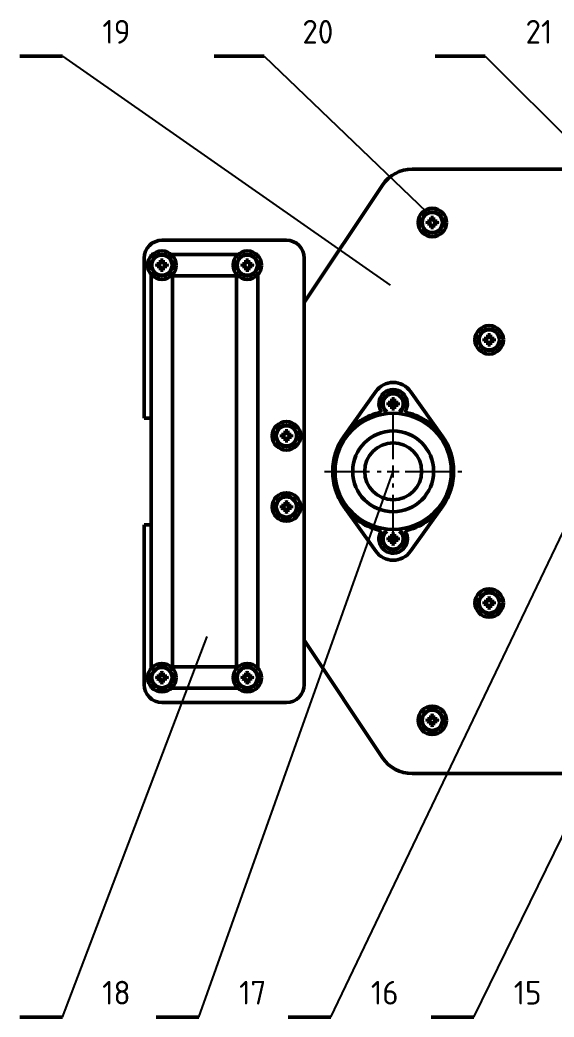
# Model space of a CAD drawing. Header units: inches. Extents: x -1846 to 3013, y 0 to 1997.
# Drawn here: x 99.1 to 324.3, y 1235.1 to 1655.8 of the extents above; entities that cross this region are included whole.
import ezdxf

# ---------------------------------------------------------------- set-up
doc = ezdxf.new("R2010")
doc.units = ezdxf.units.IN
doc.linetypes.add('CENTER2', pattern=[28.575, 19.05, -3.175, 3.175, -3.175])
for name, color, linetype, lineweight in [('Basic', 7, 'Continuous', 50), ('Center', 1, 'CENTER2', 25), ('Thin', 3, 'Continuous', 25)]:
    doc.layers.add(name, color=color, linetype=linetype, lineweight=lineweight)
doc.styles.add('Annotative', font='')
doc.styles.get('Annotative').set_extended_font_data('TCVN 7284', italic=True)

# ---------------------------------------------------------------- blocks, each defined once
blk = doc.blocks.new('*U30')
at = {"layer": 'Center', "color": 0, "linetype": 'CENTER2', "transparency": 16777216}
for p, q in [((0, 5.1), (0, 29)), ((-29, 0), (-5.1, 0)), ((5.1, 0), (29, 0)), ((0, -29), (0, -5.1))]:
    blk.add_line(p, q, dxfattribs=at)
at = {"layer": 'Center', "color": 0, "linetype": 'Continuous', "transparency": 16777216}
for p, q in [((-2.55, 0), (2.55, 0)), ((0, -2.55), (0, 2.55))]:
    blk.add_line(p, q, dxfattribs=at)

msp = doc.modelspace()

# ---------------------------------------------------------------- linework, layer by layer
at = {"layer": 'Basic'}
for p, q in [((117.12, 1640.5), (99.12, 1640.5)), ((202.07, 1640.5), (181.07, 1640.5)), ((295.27, 1640.5), (274.27, 1640.5)), ((260.99, 1592.4), (260.99, 1592.82)), ((458.24, 1592.82), (264.51, 1592.82)), ((218.99, 1536.57), (252.03, 1586.14)), ((271.62, 1570.63), (270.91, 1570.87)), ((271.63, 1569.99), (270.91, 1569.74)), ((271.91, 1570.63), (271.62, 1570.63)), ((271.63, 1569.99), (271.92, 1569.99)), ((271.91, 1570.63), (271.86, 1570.9)), ((271.92, 1569.99), (271.87, 1569.72)), ((272.44, 1570.85), (271.91, 1570.63)), ((271.92, 1569.99), (272.45, 1569.77)), ((272.44, 1570.85), (272.23, 1571.06)), ((272.45, 1569.77), (272.24, 1569.57)), ((272.66, 1571.39), (272.39, 1571.44)), ((272.67, 1569.25), (272.4, 1569.19)), ((272.66, 1571.67), (272.41, 1572.39)), ((272.66, 1571.39), (272.44, 1570.85)), ((272.45, 1569.77), (272.67, 1569.25)), ((272.66, 1571.67), (272.66, 1571.39)), ((272.67, 1569.25), (272.67, 1568.96)), ((273.3, 1571.68), (273.54, 1572.39)), ((273.3, 1571.39), (273.3, 1571.68)), ((273.3, 1571.39), (273.57, 1571.44)), ((273.52, 1570.86), (273.3, 1571.39)), ((273.31, 1569.25), (273.53, 1569.78)), ((273.31, 1569.25), (273.58, 1569.2)), ((273.31, 1568.96), (273.31, 1569.25)), ((273.52, 1570.86), (273.73, 1571.07)), ((274.05, 1570.64), (273.52, 1570.86)), ((273.53, 1569.78), (274.06, 1570)), ((273.53, 1569.78), (273.74, 1569.57)), ((274.05, 1570.64), (274.1, 1570.91)), ((274.34, 1570.65), (274.05, 1570.64)), ((274.06, 1570), (274.11, 1569.73)), ((274.06, 1570), (274.35, 1570)), ((274.34, 1570.65), (275.06, 1570.9)), ((274.35, 1570), (275.06, 1569.76)), ((272.67, 1568.96), (272.43, 1568.24)), ((273.31, 1568.96), (273.56, 1568.25)), ((158.99, 1562.82), (211.49, 1562.82)), ((154.49, 1556.29), (154.49, 1556.82)), ((154.49, 1556.82), (155.02, 1556.82)), ((162.95, 1556.82), (191.02, 1556.82)), ((198.95, 1556.82), (199.49, 1556.82)), ((199.49, 1556.82), (199.49, 1556.29)), ((151.49, 1487.82), (151.49, 1555.32)), ((157.62, 1552.63), (156.91, 1552.87)), ((157.91, 1552.63), (157.62, 1552.63)), ((157.91, 1552.63), (157.86, 1552.9)), ((158.44, 1552.85), (157.91, 1552.63)), ((158.44, 1552.85), (158.23, 1553.06)), ((158.66, 1553.39), (158.39, 1553.44)), ((158.66, 1553.67), (158.41, 1554.39)), ((158.66, 1553.39), (158.44, 1552.85)), ((158.66, 1553.67), (158.66, 1553.39)), ((159.3, 1553.68), (159.54, 1554.39)), ((159.3, 1553.39), (159.3, 1553.68)), ((159.3, 1553.39), (159.57, 1553.44)), ((159.52, 1552.86), (159.3, 1553.39)), ((159.52, 1552.86), (159.73, 1553.07)), ((160.05, 1552.64), (159.52, 1552.86)), ((160.05, 1552.64), (160.1, 1552.91)), ((160.34, 1552.65), (160.05, 1552.64)), ((160.34, 1552.65), (161.06, 1552.9)), ((193.62, 1552.63), (192.91, 1552.87)), ((193.91, 1552.63), (193.62, 1552.63)), ((193.91, 1552.63), (193.86, 1552.9)), ((194.44, 1552.85), (193.91, 1552.63)), ((194.44, 1552.85), (194.23, 1553.06)), ((194.66, 1553.39), (194.39, 1553.44)), ((194.66, 1553.67), (194.41, 1554.39)), ((194.66, 1553.39), (194.44, 1552.85)), ((194.66, 1553.67), (194.66, 1553.39)), ((195.3, 1553.68), (195.54, 1554.39)), ((195.3, 1553.39), (195.3, 1553.68)), ((195.3, 1553.39), (195.57, 1553.44)), ((195.52, 1552.86), (195.3, 1553.39)), ((195.52, 1552.86), (195.73, 1553.07)), ((196.05, 1552.64), (195.52, 1552.86)), ((196.05, 1552.64), (196.1, 1552.91)), ((196.34, 1552.65), (196.05, 1552.64)), ((196.34, 1552.65), (197.06, 1552.9)), ((218.99, 1555.32), (218.99, 1375.32)), ((154.49, 1382.29), (154.49, 1548.35)), ((157.63, 1551.99), (156.91, 1551.74)), ((157.63, 1551.99), (157.92, 1551.99)), ((157.92, 1551.99), (157.87, 1551.72)), ((157.92, 1551.99), (158.45, 1551.77)), ((158.45, 1551.77), (158.24, 1551.57)), ((158.67, 1551.25), (158.4, 1551.19)), ((158.67, 1550.96), (158.43, 1550.24)), ((158.45, 1551.77), (158.67, 1551.25)), ((158.67, 1551.25), (158.67, 1550.96)), ((159.31, 1551.25), (159.53, 1551.78)), ((159.31, 1551.25), (159.58, 1551.2)), ((159.31, 1550.96), (159.31, 1551.25)), ((159.31, 1550.96), (159.56, 1550.25)), ((159.53, 1551.78), (160.06, 1552)), ((159.53, 1551.78), (159.74, 1551.57)), ((160.06, 1552), (160.11, 1551.73)), ((160.06, 1552), (160.35, 1552)), ((160.35, 1552), (161.06, 1551.76)), ((193.63, 1551.99), (192.91, 1551.74)), ((193.63, 1551.99), (193.92, 1551.99)), ((193.92, 1551.99), (193.87, 1551.72)), ((193.92, 1551.99), (194.45, 1551.77)), ((194.45, 1551.77), (194.24, 1551.57)), ((194.67, 1551.25), (194.4, 1551.19)), ((194.67, 1550.96), (194.43, 1550.24)), ((194.45, 1551.77), (194.67, 1551.25)), ((194.67, 1551.25), (194.67, 1550.96)), ((195.31, 1551.25), (195.53, 1551.78)), ((195.31, 1551.25), (195.58, 1551.2)), ((195.31, 1550.96), (195.31, 1551.25)), ((195.31, 1550.96), (195.56, 1550.25)), ((195.53, 1551.78), (196.06, 1552)), ((195.53, 1551.78), (195.74, 1551.57)), ((196.06, 1552), (196.11, 1551.73)), ((196.06, 1552), (196.35, 1552)), ((196.35, 1552), (197.06, 1551.76)), ((199.49, 1548.35), (199.49, 1382.29)), ((163.49, 1547.82), (163.49, 1382.82)), ((190.49, 1547.82), (163.49, 1547.82)), ((190.49, 1382.82), (190.49, 1547.82)), ((296.66, 1522.17), (296.41, 1522.89)), ((297.3, 1522.18), (297.54, 1522.89)), ((295.62, 1521.13), (294.91, 1521.37)), ((295.63, 1520.49), (294.91, 1520.24)), ((295.91, 1521.13), (295.62, 1521.13)), ((295.63, 1520.49), (295.92, 1520.49)), ((295.91, 1521.13), (295.86, 1521.4)), ((295.92, 1520.49), (295.87, 1520.22)), ((296.44, 1521.35), (295.91, 1521.13)), ((295.92, 1520.49), (296.45, 1520.27)), ((296.44, 1521.35), (296.23, 1521.56)), ((296.45, 1520.27), (296.24, 1520.07)), ((296.66, 1521.89), (296.39, 1521.94)), ((296.67, 1519.75), (296.4, 1519.69)), ((296.67, 1519.46), (296.43, 1518.74)), ((296.66, 1521.89), (296.44, 1521.35)), ((296.45, 1520.27), (296.67, 1519.75)), ((296.66, 1522.17), (296.66, 1521.89)), ((296.67, 1519.75), (296.67, 1519.46)), ((297.3, 1521.89), (297.3, 1522.18)), ((297.3, 1521.89), (297.57, 1521.94)), ((297.52, 1521.36), (297.3, 1521.89)), ((297.31, 1519.75), (297.53, 1520.28)), ((297.31, 1519.75), (297.58, 1519.7)), ((297.31, 1519.46), (297.31, 1519.75)), ((297.31, 1519.46), (297.56, 1518.75)), ((297.52, 1521.36), (297.73, 1521.57)), ((298.05, 1521.14), (297.52, 1521.36)), ((297.53, 1520.28), (298.06, 1520.5)), ((297.53, 1520.28), (297.74, 1520.07)), ((298.05, 1521.14), (298.1, 1521.41)), ((298.34, 1521.15), (298.05, 1521.14)), ((298.06, 1520.5), (298.11, 1520.23)), ((298.06, 1520.5), (298.35, 1520.5)), ((298.34, 1521.15), (299.06, 1521.4)), ((298.35, 1520.5), (299.06, 1520.26)), ((249.15, 1499.03), (235.69, 1480.08)), ((263.82, 1499.03), (277.28, 1480.08)), ((255.12, 1494.13), (254.41, 1494.37)), ((255.13, 1493.49), (254.41, 1493.24)), ((255.41, 1494.13), (255.12, 1494.13)), ((255.13, 1493.49), (255.42, 1493.49)), ((255.41, 1494.13), (255.36, 1494.4)), ((255.42, 1493.49), (255.37, 1493.22)), ((255.94, 1494.35), (255.41, 1494.13)), ((255.42, 1493.49), (255.95, 1493.27)), ((255.94, 1494.35), (255.73, 1494.56)), ((256.16, 1494.89), (255.89, 1494.94)), ((256.16, 1495.17), (255.91, 1495.89)), ((256.16, 1494.89), (255.94, 1494.35)), ((256.16, 1495.17), (256.16, 1494.89)), ((256.8, 1495.18), (257.04, 1495.89)), ((256.8, 1494.89), (256.8, 1495.18)), ((256.8, 1494.89), (257.07, 1494.94)), ((257.02, 1494.36), (256.8, 1494.89)), ((257.02, 1494.36), (257.23, 1494.57)), ((257.55, 1494.14), (257.02, 1494.36)), ((257.03, 1493.28), (257.56, 1493.5)), ((257.55, 1494.14), (257.6, 1494.41)), ((257.84, 1494.15), (257.55, 1494.14)), ((257.56, 1493.5), (257.61, 1493.23)), ((257.56, 1493.5), (257.85, 1493.5)), ((257.84, 1494.15), (258.56, 1494.4)), ((257.85, 1493.5), (258.56, 1493.26)), ((255.95, 1493.27), (255.74, 1493.07)), ((256.17, 1492.75), (255.9, 1492.69)), ((256.17, 1492.46), (255.93, 1491.74)), ((255.95, 1493.27), (256.17, 1492.75)), ((256.17, 1492.75), (256.17, 1492.46)), ((256.81, 1492.75), (257.03, 1493.28)), ((256.81, 1492.75), (257.08, 1492.7)), ((256.81, 1492.46), (256.81, 1492.75)), ((256.81, 1492.46), (257.06, 1491.75)), ((257.03, 1493.28), (257.24, 1493.07)), ((151.49, 1487.82), (154.49, 1487.82)), ((210.12, 1480.63), (209.41, 1480.87)), ((210.41, 1480.63), (210.36, 1480.9)), ((210.94, 1480.85), (210.41, 1480.63)), ((210.94, 1480.85), (210.73, 1481.06)), ((211.16, 1481.39), (210.89, 1481.44)), ((211.16, 1481.67), (210.91, 1482.39)), ((211.16, 1481.39), (210.94, 1480.85)), ((211.16, 1481.67), (211.16, 1481.39)), ((211.8, 1481.68), (212.04, 1482.39)), ((211.8, 1481.39), (211.8, 1481.68)), ((211.8, 1481.39), (212.07, 1481.44)), ((212.02, 1480.86), (211.8, 1481.39)), ((212.02, 1480.86), (212.23, 1481.07)), ((212.55, 1480.64), (212.02, 1480.86)), ((212.55, 1480.64), (212.6, 1480.91)), ((212.84, 1480.65), (213.56, 1480.9)), ((210.13, 1479.99), (209.41, 1479.74)), ((210.41, 1480.63), (210.12, 1480.63)), ((210.13, 1479.99), (210.42, 1479.99)), ((210.42, 1479.99), (210.37, 1479.72)), ((210.42, 1479.99), (210.95, 1479.77)), ((210.95, 1479.77), (210.74, 1479.57)), ((211.17, 1479.25), (210.9, 1479.19)), ((211.17, 1478.96), (210.93, 1478.24)), ((210.95, 1479.77), (211.17, 1479.25)), ((211.17, 1479.25), (211.17, 1478.96)), ((211.81, 1479.25), (212.03, 1479.78)), ((211.81, 1479.25), (212.08, 1479.2)), ((211.81, 1478.96), (211.81, 1479.25)), ((211.81, 1478.96), (212.06, 1478.25)), ((212.03, 1479.78), (212.56, 1480)), ((212.03, 1479.78), (212.24, 1479.57)), ((212.84, 1480.65), (212.55, 1480.64)), ((212.56, 1480), (212.61, 1479.73)), ((212.56, 1480), (212.85, 1480)), ((212.85, 1480), (213.56, 1479.76)), ((211.16, 1451.39), (210.89, 1451.44)), ((211.16, 1451.67), (210.91, 1452.39)), ((211.16, 1451.39), (210.94, 1450.85)), ((211.16, 1451.67), (211.16, 1451.39)), ((211.8, 1451.68), (212.04, 1452.39)), ((211.8, 1451.39), (211.8, 1451.68)), ((211.8, 1451.39), (212.07, 1451.44)), ((212.02, 1450.86), (211.8, 1451.39)), ((210.12, 1450.63), (209.41, 1450.87)), ((210.13, 1449.99), (209.41, 1449.74)), ((210.41, 1450.63), (210.12, 1450.63)), ((210.13, 1449.99), (210.42, 1449.99)), ((210.41, 1450.63), (210.36, 1450.9)), ((210.42, 1449.99), (210.37, 1449.72)), ((210.94, 1450.85), (210.41, 1450.63)), ((210.42, 1449.99), (210.95, 1449.77)), ((210.94, 1450.85), (210.73, 1451.06)), ((210.95, 1449.77), (210.74, 1449.57)), ((211.17, 1449.25), (210.9, 1449.19)), ((211.17, 1448.96), (210.93, 1448.24)), ((210.95, 1449.77), (211.17, 1449.25)), ((211.17, 1449.25), (211.17, 1448.96)), ((211.81, 1449.25), (212.03, 1449.78)), ((211.81, 1449.25), (212.08, 1449.2)), ((211.81, 1448.96), (211.81, 1449.25)), ((211.81, 1448.96), (212.06, 1448.25)), ((212.02, 1450.86), (212.23, 1451.07)), ((212.55, 1450.64), (212.02, 1450.86)), ((212.03, 1449.78), (212.56, 1450)), ((212.03, 1449.78), (212.24, 1449.57)), ((212.55, 1450.64), (212.6, 1450.91)), ((212.84, 1450.65), (212.55, 1450.64)), ((212.56, 1450), (212.61, 1449.73)), ((212.56, 1450), (212.85, 1450)), ((212.84, 1450.65), (213.56, 1450.9)), ((212.85, 1450), (213.56, 1449.76)), ((249.15, 1431.61), (235.69, 1450.55)), ((263.82, 1431.61), (277.28, 1450.55)), ((151.49, 1375.32), (151.49, 1442.82)), ((154.49, 1442.82), (151.49, 1442.82)), ((256.16, 1438.17), (255.91, 1438.89)), ((256.8, 1438.18), (257.04, 1438.89)), ((255.12, 1437.13), (254.41, 1437.37)), ((255.13, 1436.49), (254.41, 1436.24)), ((255.41, 1437.13), (255.12, 1437.13)), ((255.13, 1436.49), (255.42, 1436.49)), ((255.41, 1437.13), (255.36, 1437.4)), ((255.42, 1436.49), (255.37, 1436.22)), ((255.94, 1437.35), (255.41, 1437.13)), ((255.42, 1436.49), (255.95, 1436.27)), ((255.94, 1437.35), (255.73, 1437.56)), ((255.95, 1436.27), (255.74, 1436.07)), ((256.16, 1437.89), (255.89, 1437.94)), ((256.17, 1435.75), (255.9, 1435.69)), ((256.17, 1435.46), (255.93, 1434.74)), ((256.16, 1437.89), (255.94, 1437.35)), ((255.95, 1436.27), (256.17, 1435.75)), ((256.16, 1438.17), (256.16, 1437.89)), ((256.17, 1435.75), (256.17, 1435.46)), ((256.8, 1437.89), (256.8, 1438.18)), ((256.8, 1437.89), (257.07, 1437.94)), ((257.02, 1437.36), (256.8, 1437.89)), ((256.81, 1435.75), (257.03, 1436.28)), ((256.81, 1435.75), (257.08, 1435.7)), ((256.81, 1435.46), (256.81, 1435.75)), ((256.81, 1435.46), (257.06, 1434.75)), ((257.02, 1437.36), (257.23, 1437.57)), ((257.55, 1437.14), (257.02, 1437.36)), ((257.03, 1436.28), (257.56, 1436.5)), ((257.03, 1436.28), (257.24, 1436.07)), ((257.55, 1437.14), (257.6, 1437.41)), ((257.84, 1437.15), (257.55, 1437.14)), ((257.56, 1436.5), (257.61, 1436.23)), ((257.56, 1436.5), (257.85, 1436.5)), ((257.84, 1437.15), (258.56, 1437.4)), ((257.85, 1436.5), (258.56, 1436.26)), ((295.62, 1410.13), (294.91, 1410.37)), ((295.63, 1409.49), (294.91, 1409.24)), ((295.91, 1410.13), (295.62, 1410.13)), ((295.63, 1409.49), (295.92, 1409.49)), ((295.91, 1410.13), (295.86, 1410.4)), ((295.92, 1409.49), (295.87, 1409.22)), ((296.44, 1410.35), (295.91, 1410.13)), ((295.92, 1409.49), (296.45, 1409.27)), ((296.44, 1410.35), (296.23, 1410.56)), ((296.45, 1409.27), (296.24, 1409.07)), ((296.66, 1410.89), (296.39, 1410.94)), ((296.66, 1411.17), (296.41, 1411.89)), ((296.66, 1410.89), (296.44, 1410.35)), ((296.45, 1409.27), (296.67, 1408.75)), ((296.66, 1411.17), (296.66, 1410.89)), ((297.3, 1411.18), (297.54, 1411.89)), ((297.3, 1410.89), (297.3, 1411.18)), ((297.3, 1410.89), (297.57, 1410.94)), ((297.52, 1410.36), (297.3, 1410.89)), ((297.31, 1408.75), (297.53, 1409.28)), ((297.52, 1410.36), (297.73, 1410.57)), ((298.05, 1410.14), (297.52, 1410.36)), ((297.53, 1409.28), (298.06, 1409.5)), ((297.53, 1409.28), (297.74, 1409.07)), ((298.05, 1410.14), (298.1, 1410.41)), ((298.34, 1410.15), (298.05, 1410.14)), ((298.06, 1409.5), (298.11, 1409.23)), ((298.06, 1409.5), (298.35, 1409.5)), ((298.34, 1410.15), (299.06, 1410.4)), ((298.35, 1409.5), (299.06, 1409.26)), ((296.67, 1408.75), (296.4, 1408.69)), ((296.67, 1408.46), (296.43, 1407.74)), ((296.67, 1408.75), (296.67, 1408.46)), ((297.31, 1408.75), (297.58, 1408.7)), ((297.31, 1408.46), (297.31, 1408.75)), ((297.31, 1408.46), (297.56, 1407.75)), ((218.99, 1394.07), (252.03, 1344.5)), ((158.66, 1379.67), (158.41, 1380.39)), ((159.3, 1379.68), (159.54, 1380.39)), ((163.49, 1382.82), (190.49, 1382.82)), ((194.66, 1379.67), (194.41, 1380.39)), ((195.3, 1379.68), (195.54, 1380.39)), ((157.62, 1378.63), (156.91, 1378.87)), ((157.63, 1377.99), (156.91, 1377.74)), ((157.91, 1378.63), (157.62, 1378.63)), ((157.63, 1377.99), (157.92, 1377.99)), ((157.91, 1378.63), (157.86, 1378.9)), ((157.92, 1377.99), (157.87, 1377.72)), ((158.44, 1378.85), (157.91, 1378.63)), ((157.92, 1377.99), (158.45, 1377.77)), ((158.44, 1378.85), (158.23, 1379.06)), ((158.45, 1377.77), (158.24, 1377.57)), ((158.66, 1379.39), (158.39, 1379.44)), ((158.67, 1377.25), (158.4, 1377.19)), ((158.67, 1376.96), (158.43, 1376.24)), ((158.66, 1379.39), (158.44, 1378.85)), ((158.45, 1377.77), (158.67, 1377.25)), ((158.66, 1379.67), (158.66, 1379.39)), ((158.67, 1377.25), (158.67, 1376.96)), ((159.3, 1379.39), (159.3, 1379.68)), ((159.3, 1379.39), (159.57, 1379.44)), ((159.52, 1378.86), (159.3, 1379.39)), ((159.31, 1377.25), (159.53, 1377.78)), ((159.31, 1377.25), (159.58, 1377.2)), ((159.31, 1376.96), (159.31, 1377.25)), ((159.31, 1376.96), (159.56, 1376.25)), ((159.52, 1378.86), (159.73, 1379.07)), ((160.05, 1378.64), (159.52, 1378.86)), ((159.53, 1377.78), (160.06, 1378)), ((159.53, 1377.78), (159.74, 1377.57)), ((160.05, 1378.64), (160.1, 1378.91)), ((160.34, 1378.65), (160.05, 1378.64)), ((160.06, 1378), (160.11, 1377.73)), ((160.06, 1378), (160.35, 1378)), ((160.34, 1378.65), (161.06, 1378.9)), ((160.35, 1378), (161.06, 1377.76)), ((193.62, 1378.63), (192.91, 1378.87)), ((193.63, 1377.99), (192.91, 1377.74)), ((193.91, 1378.63), (193.62, 1378.63)), ((193.63, 1377.99), (193.92, 1377.99)), ((193.91, 1378.63), (193.86, 1378.9)), ((193.92, 1377.99), (193.87, 1377.72)), ((194.44, 1378.85), (193.91, 1378.63)), ((193.92, 1377.99), (194.45, 1377.77)), ((194.44, 1378.85), (194.23, 1379.06)), ((194.45, 1377.77), (194.24, 1377.57)), ((194.66, 1379.39), (194.39, 1379.44)), ((194.67, 1377.25), (194.4, 1377.19)), ((194.67, 1376.96), (194.43, 1376.24)), ((194.66, 1379.39), (194.44, 1378.85)), ((194.45, 1377.77), (194.67, 1377.25)), ((194.66, 1379.67), (194.66, 1379.39)), ((194.67, 1377.25), (194.67, 1376.96)), ((195.3, 1379.39), (195.3, 1379.68)), ((195.3, 1379.39), (195.57, 1379.44)), ((195.52, 1378.86), (195.3, 1379.39)), ((195.31, 1377.25), (195.53, 1377.78)), ((195.31, 1377.25), (195.58, 1377.2)), ((195.31, 1376.96), (195.31, 1377.25)), ((195.31, 1376.96), (195.56, 1376.25)), ((195.52, 1378.86), (195.73, 1379.07)), ((196.05, 1378.64), (195.52, 1378.86)), ((195.53, 1377.78), (196.06, 1378)), ((195.53, 1377.78), (195.74, 1377.57)), ((196.05, 1378.64), (196.1, 1378.91)), ((196.34, 1378.65), (196.05, 1378.64)), ((196.06, 1378), (196.11, 1377.73)), ((196.06, 1378), (196.35, 1378)), ((196.34, 1378.65), (197.06, 1378.9)), ((196.35, 1378), (197.06, 1377.76)), ((154.49, 1373.82), (154.49, 1374.35)), ((155.02, 1373.82), (154.49, 1373.82)), ((191.02, 1373.82), (162.95, 1373.82)), ((199.49, 1373.82), (198.95, 1373.82)), ((199.49, 1374.35), (199.49, 1373.82)), ((211.49, 1367.82), (158.99, 1367.82)), ((271.62, 1360.63), (270.91, 1360.87)), ((271.63, 1359.99), (270.91, 1359.74)), ((271.91, 1360.63), (271.62, 1360.63)), ((271.63, 1359.99), (271.92, 1359.99)), ((271.91, 1360.63), (271.86, 1360.9)), ((271.92, 1359.99), (271.87, 1359.72)), ((272.44, 1360.85), (271.91, 1360.63)), ((271.92, 1359.99), (272.45, 1359.77)), ((272.44, 1360.85), (272.23, 1361.06)), ((272.45, 1359.77), (272.24, 1359.57)), ((272.66, 1361.39), (272.39, 1361.44)), ((272.67, 1359.25), (272.4, 1359.19)), ((272.66, 1361.67), (272.41, 1362.39)), ((272.67, 1358.96), (272.43, 1358.24)), ((272.66, 1361.39), (272.44, 1360.85)), ((272.45, 1359.77), (272.67, 1359.25)), ((272.66, 1361.67), (272.66, 1361.39)), ((272.67, 1359.25), (272.67, 1358.96)), ((273.3, 1361.68), (273.54, 1362.39)), ((273.3, 1361.39), (273.3, 1361.68)), ((273.3, 1361.39), (273.57, 1361.44)), ((273.52, 1360.86), (273.3, 1361.39)), ((273.31, 1359.25), (273.53, 1359.78)), ((273.31, 1359.25), (273.58, 1359.2)), ((273.31, 1358.96), (273.31, 1359.25)), ((273.31, 1358.96), (273.56, 1358.25)), ((273.52, 1360.86), (273.73, 1361.07)), ((274.05, 1360.64), (273.52, 1360.86)), ((273.53, 1359.78), (274.06, 1360)), ((273.53, 1359.78), (273.74, 1359.57)), ((274.05, 1360.64), (274.1, 1360.91)), ((274.34, 1360.65), (274.05, 1360.64)), ((274.06, 1360), (274.11, 1359.73)), ((274.06, 1360), (274.35, 1360)), ((274.34, 1360.65), (275.06, 1360.9)), ((274.35, 1360), (275.06, 1359.76)), ((260.99, 1337.82), (260.99, 1338.24)), ((458.24, 1337.82), (264.51, 1337.82)), ((117.12, 1235.11), (99.12, 1235.11)), ((174.59, 1235.11), (156.59, 1235.11)), ((230.27, 1235.11), (212.27, 1235.11)), ((290.51, 1235.11), (272.51, 1235.11))]:
    msp.add_line(p, q, dxfattribs=at)
for centre, radius in [((272.99, 1570.32), 6), ((272.99, 1570.32), 4.5), ((272.99, 1570.32), 4.28), ((158.99, 1552.32), 6), ((158.99, 1552.32), 4.5), ((158.99, 1552.32), 4.28), ((194.99, 1552.32), 6), ((194.99, 1552.32), 4.5), ((194.99, 1552.32), 4.28), ((296.99, 1520.82), 6), ((296.99, 1520.82), 4.5), ((296.99, 1520.82), 4.28), ((256.49, 1465.32), 24.52), ((211.49, 1480.32), 6), ((211.49, 1480.32), 4.5), ((211.49, 1480.32), 4.28), ((256.49, 1465.32), 17.04), ((256.49, 1465.32), 12), ((211.49, 1450.32), 6), ((211.49, 1450.32), 4.5), ((211.49, 1450.32), 4.28), ((296.99, 1409.82), 6), ((296.99, 1409.82), 4.5), ((296.99, 1409.82), 4.28), ((158.99, 1378.32), 6), ((194.99, 1378.32), 6), ((158.99, 1378.32), 4.5), ((158.99, 1378.32), 4.28), ((194.99, 1378.32), 4.5), ((194.99, 1378.32), 4.28), ((272.99, 1360.32), 6), ((272.99, 1360.32), 4.5), ((272.99, 1360.32), 4.28)]:
    msp.add_circle(centre, radius, dxfattribs=at)
for centre, radius, start, end in [((264.51, 1577.82), 15, 90, 146.3099), ((272.99, 1570.32), 2.15, 165.0066, 195.6056), ((273.23, 1505.13), 65.78, 91.1972, 92.0253), ((272.54, 1635.5), 65.78, 268.5869, 269.4149), ((272.99, 1570.32), 1.4, 167.0061, 193.6061), ((300.33, 1505.28), 71.53, 113.1259, 113.4521), ((299.63, 1635.64), 71.53, 247.16, 247.4863), ((338.31, 1543.67), 71.53, 157.16, 157.4863), ((338.02, 1597.66), 71.53, 203.1259, 203.4521), ((338.17, 1570.77), 65.78, 178.5869, 179.4149), ((338.17, 1570.57), 65.78, 181.1972, 182.0253), ((272.99, 1570.32), 2.15, 75.0066, 105.6056), ((272.99, 1570.32), 1.4, 77.0061, 103.6061), ((207.8, 1570.07), 65.78, 1.1972, 2.0253), ((207.8, 1569.87), 65.78, 358.5869, 359.4149), ((207.95, 1542.98), 71.53, 23.1259, 23.4521), ((207.66, 1596.96), 71.53, 337.16, 337.4863), ((246.34, 1504.99), 71.53, 67.16, 67.4863), ((245.64, 1635.35), 71.53, 293.1259, 293.4521), ((273.43, 1505.14), 65.78, 88.5869, 89.4149), ((272.74, 1635.5), 65.78, 271.1972, 272.0253), ((272.99, 1570.32), 1.4, 347.0061, 13.6061), ((272.99, 1570.32), 2.15, 345.0066, 15.6056), ((272.99, 1570.32), 2.15, 255.0066, 285.6056), ((272.99, 1570.32), 1.4, 257.0061, 283.6061), ((158.99, 1555.32), 7.5, 90, 180), ((211.49, 1555.32), 7.5, 0, 90), ((158.99, 1552.32), 2.15, 165.0066, 195.6056), ((159.23, 1487.13), 65.78, 91.1972, 92.0253), ((158.99, 1552.32), 1.4, 167.0061, 193.6061), ((186.33, 1487.28), 71.53, 113.1259, 113.4521), ((224.31, 1525.67), 71.53, 157.16, 157.4863), ((224.17, 1552.77), 65.78, 178.5869, 179.4149), ((158.99, 1552.32), 2.15, 75.0066, 105.6056), ((158.99, 1552.32), 1.4, 77.0061, 103.6061), ((93.8, 1552.07), 65.78, 1.1972, 2.0253), ((93.95, 1524.98), 71.53, 23.1259, 23.4521), ((132.34, 1486.99), 71.53, 67.16, 67.4863), ((159.43, 1487.14), 65.78, 88.5869, 89.4149), ((158.99, 1552.32), 1.4, 347.0061, 13.6061), ((158.99, 1552.32), 2.15, 345.0066, 15.6056), ((194.99, 1552.32), 2.15, 165.0066, 195.6056), ((195.23, 1487.13), 65.78, 91.1972, 92.0253), ((194.99, 1552.32), 1.4, 167.0061, 193.6061), ((222.33, 1487.28), 71.53, 113.1259, 113.4521), ((260.31, 1525.67), 71.53, 157.16, 157.4863), ((260.17, 1552.77), 65.78, 178.5869, 179.4149), ((194.99, 1552.32), 2.15, 75.0066, 105.6056), ((194.99, 1552.32), 1.4, 77.0061, 103.6061), ((129.8, 1552.07), 65.78, 1.1972, 2.0253), ((129.95, 1524.98), 71.53, 23.1259, 23.4521), ((168.34, 1486.99), 71.53, 67.16, 67.4863), ((195.43, 1487.14), 65.78, 88.5869, 89.4149), ((194.99, 1552.32), 1.4, 347.0061, 13.6061), ((194.99, 1552.32), 2.15, 345.0066, 15.6056), ((158.54, 1617.5), 65.78, 268.5869, 269.4149), ((185.63, 1617.64), 71.53, 247.16, 247.4863), ((224.02, 1579.66), 71.53, 203.1259, 203.4521), ((224.17, 1552.57), 65.78, 181.1972, 182.0253), ((158.99, 1552.32), 2.15, 255.0066, 285.6056), ((158.99, 1552.32), 1.4, 257.0061, 283.6061), ((93.8, 1551.87), 65.78, 358.5869, 359.4149), ((93.66, 1578.96), 71.53, 337.16, 337.4863), ((131.64, 1617.35), 71.53, 293.1259, 293.4521), ((158.74, 1617.5), 65.78, 271.1972, 272.0253), ((194.54, 1617.5), 65.78, 268.5869, 269.4149), ((221.63, 1617.64), 71.53, 247.16, 247.4863), ((260.02, 1579.66), 71.53, 203.1259, 203.4521), ((260.17, 1552.57), 65.78, 181.1972, 182.0253), ((194.99, 1552.32), 2.15, 255.0066, 285.6056), ((194.99, 1552.32), 1.4, 257.0061, 283.6061), ((129.8, 1551.87), 65.78, 358.5869, 359.4149), ((129.66, 1578.96), 71.53, 337.16, 337.4863), ((167.64, 1617.35), 71.53, 293.1259, 293.4521), ((194.74, 1617.5), 65.78, 271.1972, 272.0253), ((362.17, 1521.27), 65.78, 178.5869, 179.4149), ((296.99, 1520.82), 2.15, 75.0066, 105.6056), ((231.8, 1520.57), 65.78, 1.1972, 2.0253), ((296.99, 1520.82), 2.15, 165.0066, 195.6056), ((297.23, 1455.63), 65.78, 91.1972, 92.0253), ((296.54, 1586), 65.78, 268.5869, 269.4149), ((296.99, 1520.82), 1.4, 167.0061, 193.6061), ((324.33, 1455.78), 71.53, 113.1259, 113.4521), ((323.63, 1586.14), 71.53, 247.16, 247.4863), ((362.31, 1494.17), 71.53, 157.16, 157.4863), ((362.02, 1548.16), 71.53, 203.1259, 203.4521), ((362.17, 1521.07), 65.78, 181.1972, 182.0253), ((296.99, 1520.82), 2.15, 255.0066, 285.6056), ((296.99, 1520.82), 1.4, 77.0061, 103.6061), ((296.99, 1520.82), 1.4, 257.0061, 283.6061), ((231.8, 1520.37), 65.78, 358.5869, 359.4149), ((231.95, 1493.48), 71.53, 23.1259, 23.4521), ((231.66, 1547.46), 71.53, 337.16, 337.4863), ((270.34, 1455.49), 71.53, 67.16, 67.4863), ((269.64, 1585.85), 71.53, 293.1259, 293.4521), ((297.43, 1455.64), 65.78, 88.5869, 89.4149), ((296.74, 1586), 65.78, 271.1972, 272.0253), ((296.99, 1520.82), 1.4, 347.0061, 13.6061), ((296.99, 1520.82), 2.15, 345.0066, 15.6056), ((256.49, 1493.82), 9, 35.3765, 144.6235), ((256.49, 1493.82), 6, 324.6235, 215.3765), ((256.49, 1493.82), 4.5, 312.0187, 227.9813), ((256.49, 1493.82), 4.28, 308.7139, 231.2861), ((256.49, 1493.82), 2.15, 165.0066, 195.6056), ((256.73, 1428.63), 65.78, 91.1972, 92.0253), ((256.49, 1493.82), 1.4, 167.0061, 193.6061), ((283.83, 1428.78), 71.53, 113.1259, 113.4521), ((321.81, 1467.17), 71.53, 157.16, 157.4863), ((321.67, 1494.27), 65.78, 178.5869, 179.4149), ((256.49, 1493.82), 2.15, 75.0066, 105.6056), ((256.49, 1493.82), 1.4, 77.0061, 103.6061), ((191.3, 1493.57), 65.78, 1.1972, 2.0253), ((191.45, 1466.48), 71.53, 23.1259, 23.4521), ((229.84, 1428.49), 71.53, 67.16, 67.4863), ((256.93, 1428.64), 65.78, 88.5869, 89.4149), ((256.49, 1493.82), 1.4, 347.0061, 13.6061), ((256.49, 1493.82), 2.15, 345.0066, 15.6056), ((256.49, 1465.32), 25.5, 101.0608, 144.6235), ((256.04, 1559), 65.78, 268.5869, 269.4149), ((283.13, 1559.14), 71.53, 247.16, 247.4863), ((321.52, 1521.16), 71.53, 203.1259, 203.4521), ((321.67, 1494.07), 65.78, 181.1972, 182.0253), ((256.49, 1493.82), 2.15, 255.0066, 285.6056), ((256.49, 1493.82), 1.4, 257.0061, 283.6061), ((191.3, 1493.37), 65.78, 358.5869, 359.4149), ((191.16, 1520.46), 71.53, 337.16, 337.4863), ((229.14, 1558.85), 71.53, 293.1259, 293.4521), ((256.24, 1559), 65.78, 271.1972, 272.0253), ((256.49, 1465.32), 25.5, 35.3765, 78.9392), ((211.49, 1480.32), 2.15, 165.0066, 195.6056), ((211.73, 1415.13), 65.78, 91.1972, 92.0253), ((238.83, 1415.28), 71.53, 113.1259, 113.4521), ((276.81, 1453.67), 71.53, 157.16, 157.4863), ((276.67, 1480.77), 65.78, 178.5869, 179.4149), ((211.49, 1480.32), 2.15, 75.0066, 105.6056), ((211.49, 1480.32), 1.4, 77.0061, 103.6061), ((146.3, 1480.07), 65.78, 1.1972, 2.0253), ((146.45, 1452.98), 71.53, 23.1259, 23.4521), ((184.84, 1414.99), 71.53, 67.16, 67.4863), ((211.93, 1415.14), 65.78, 88.5869, 89.4149), ((211.49, 1480.32), 2.15, 345.0066, 15.6056), ((211.04, 1545.5), 65.78, 268.5869, 269.4149), ((211.49, 1480.32), 1.4, 167.0061, 193.6061), ((238.13, 1545.64), 71.53, 247.16, 247.4863), ((276.52, 1507.66), 71.53, 203.1259, 203.4521), ((276.67, 1480.57), 65.78, 181.1972, 182.0253), ((211.49, 1480.32), 2.15, 255.0066, 285.6056), ((211.49, 1480.32), 1.4, 257.0061, 283.6061), ((146.3, 1479.87), 65.78, 358.5869, 359.4149), ((146.16, 1506.96), 71.53, 337.16, 337.4863), ((184.14, 1545.35), 71.53, 293.1259, 293.4521), ((211.24, 1545.5), 65.78, 271.1972, 272.0253), ((211.49, 1480.32), 1.4, 347.0061, 13.6061), ((256.49, 1465.32), 25.5, 144.6235, 215.3765), ((256.49, 1465.32), 25.5, 324.6235, 35.3765), ((276.81, 1423.67), 71.53, 157.16, 157.4863), ((276.67, 1450.77), 65.78, 178.5869, 179.4149), ((211.49, 1450.32), 2.15, 75.0066, 105.6056), ((211.49, 1450.32), 1.4, 77.0061, 103.6061), ((146.3, 1450.07), 65.78, 1.1972, 2.0253), ((146.45, 1422.98), 71.53, 23.1259, 23.4521), ((211.49, 1450.32), 2.15, 165.0066, 195.6056), ((211.73, 1385.13), 65.78, 91.1972, 92.0253), ((211.04, 1515.5), 65.78, 268.5869, 269.4149), ((211.49, 1450.32), 1.4, 167.0061, 193.6061), ((238.83, 1385.28), 71.53, 113.1259, 113.4521), ((238.13, 1515.64), 71.53, 247.16, 247.4863), ((276.52, 1477.66), 71.53, 203.1259, 203.4521), ((276.67, 1450.57), 65.78, 181.1972, 182.0253), ((211.49, 1450.32), 2.15, 255.0066, 285.6056), ((211.49, 1450.32), 1.4, 257.0061, 283.6061), ((146.3, 1449.87), 65.78, 358.5869, 359.4149), ((146.16, 1476.96), 71.53, 337.16, 337.4863), ((184.84, 1384.99), 71.53, 67.16, 67.4863), ((184.14, 1515.35), 71.53, 293.1259, 293.4521), ((211.93, 1385.14), 65.78, 88.5869, 89.4149), ((211.24, 1515.5), 65.78, 271.1972, 272.0253), ((211.49, 1450.32), 1.4, 347.0061, 13.6061), ((211.49, 1450.32), 2.15, 345.0066, 15.6056), ((256.49, 1465.32), 25.5, 215.3765, 258.9392), ((256.49, 1465.32), 25.5, 281.0608, 324.6235), ((256.49, 1436.82), 6, 144.6235, 303.1576), ((256.49, 1436.82), 4.5, 132.0187, 303.1576), ((256.49, 1436.82), 4.28, 128.7139, 303.1576), ((321.67, 1437.27), 65.78, 178.5869, 179.4149), ((256.49, 1436.82), 2.15, 75.0066, 105.6056), ((191.3, 1436.57), 65.78, 1.1972, 2.0253), ((256.49, 1436.82), 4.28, 303.1576, 51.2861), ((256.49, 1436.82), 4.5, 303.1576, 47.9813), ((256.49, 1436.82), 6, 303.1576, 35.3765), ((256.49, 1436.82), 2.15, 165.0066, 195.6056), ((256.73, 1371.63), 65.78, 91.1972, 92.0253), ((256.04, 1502), 65.78, 268.5869, 269.4149), ((256.49, 1436.82), 1.4, 167.0061, 193.6061), ((283.83, 1371.78), 71.53, 113.1259, 113.4521), ((283.13, 1502.14), 71.53, 247.16, 247.4863), ((321.81, 1410.17), 71.53, 157.16, 157.4863), ((321.52, 1464.16), 71.53, 203.1259, 203.4521), ((321.67, 1437.07), 65.78, 181.1972, 182.0253), ((256.49, 1436.82), 2.15, 255.0066, 285.6056), ((256.49, 1436.82), 1.4, 77.0061, 103.6061), ((256.49, 1436.82), 1.4, 257.0061, 283.6061), ((191.3, 1436.37), 65.78, 358.5869, 359.4149), ((191.45, 1409.48), 71.53, 23.1259, 23.4521), ((191.16, 1463.46), 71.53, 337.16, 337.4863), ((229.84, 1371.49), 71.53, 67.16, 67.4863), ((229.14, 1501.85), 71.53, 293.1259, 293.4521), ((256.93, 1371.64), 65.78, 88.5869, 89.4149), ((256.24, 1502), 65.78, 271.1972, 272.0253), ((256.49, 1436.82), 1.4, 347.0061, 13.6061), ((256.49, 1436.82), 2.15, 345.0066, 15.6056), ((256.49, 1436.82), 9, 215.3765, 324.6235), ((296.99, 1409.82), 2.15, 165.0066, 195.6056), ((297.23, 1344.63), 65.78, 91.1972, 92.0253), ((296.54, 1475), 65.78, 268.5869, 269.4149), ((296.99, 1409.82), 1.4, 167.0061, 193.6061), ((324.33, 1344.78), 71.53, 113.1259, 113.4521), ((362.31, 1383.17), 71.53, 157.16, 157.4863), ((362.17, 1410.27), 65.78, 178.5869, 179.4149), ((296.99, 1409.82), 2.15, 75.0066, 105.6056), ((296.99, 1409.82), 1.4, 77.0061, 103.6061), ((231.8, 1409.57), 65.78, 1.1972, 2.0253), ((231.95, 1382.48), 71.53, 23.1259, 23.4521), ((270.34, 1344.49), 71.53, 67.16, 67.4863), ((269.64, 1474.85), 71.53, 293.1259, 293.4521), ((297.43, 1344.64), 65.78, 88.5869, 89.4149), ((296.74, 1475), 65.78, 271.1972, 272.0253), ((296.99, 1409.82), 1.4, 347.0061, 13.6061), ((296.99, 1409.82), 2.15, 345.0066, 15.6056), ((323.63, 1475.14), 71.53, 247.16, 247.4863), ((362.02, 1437.16), 71.53, 203.1259, 203.4521), ((362.17, 1410.07), 65.78, 181.1972, 182.0253), ((296.99, 1409.82), 2.15, 255.0066, 285.6056), ((296.99, 1409.82), 1.4, 257.0061, 283.6061), ((231.8, 1409.37), 65.78, 358.5869, 359.4149), ((231.66, 1436.46), 71.53, 337.16, 337.4863), ((224.17, 1378.77), 65.78, 178.5869, 179.4149), ((158.99, 1378.32), 2.15, 75.0066, 105.6056), ((93.8, 1378.07), 65.78, 1.1972, 2.0253), ((260.17, 1378.77), 65.78, 178.5869, 179.4149), ((194.99, 1378.32), 2.15, 75.0066, 105.6056), ((129.8, 1378.07), 65.78, 1.1972, 2.0253), ((158.99, 1378.32), 2.15, 165.0066, 195.6056), ((159.23, 1313.13), 65.78, 91.1972, 92.0253), ((158.54, 1443.5), 65.78, 268.5869, 269.4149), ((158.99, 1378.32), 1.4, 167.0061, 193.6061), ((186.33, 1313.28), 71.53, 113.1259, 113.4521), ((185.63, 1443.64), 71.53, 247.16, 247.4863), ((224.31, 1351.67), 71.53, 157.16, 157.4863), ((224.02, 1405.66), 71.53, 203.1259, 203.4521), ((224.17, 1378.57), 65.78, 181.1972, 182.0253), ((158.99, 1378.32), 2.15, 255.0066, 285.6056), ((158.99, 1378.32), 1.4, 77.0061, 103.6061), ((158.99, 1378.32), 1.4, 257.0061, 283.6061), ((93.8, 1377.87), 65.78, 358.5869, 359.4149), ((93.95, 1350.98), 71.53, 23.1259, 23.4521), ((93.66, 1404.96), 71.53, 337.16, 337.4863), ((132.34, 1312.99), 71.53, 67.16, 67.4863), ((131.64, 1443.35), 71.53, 293.1259, 293.4521), ((159.43, 1313.14), 65.78, 88.5869, 89.4149), ((158.74, 1443.5), 65.78, 271.1972, 272.0253), ((158.99, 1378.32), 1.4, 347.0061, 13.6061), ((158.99, 1378.32), 2.15, 345.0066, 15.6056), ((194.99, 1378.32), 2.15, 165.0066, 195.6056), ((195.23, 1313.13), 65.78, 91.1972, 92.0253), ((194.54, 1443.5), 65.78, 268.5869, 269.4149), ((194.99, 1378.32), 1.4, 167.0061, 193.6061), ((222.33, 1313.28), 71.53, 113.1259, 113.4521), ((221.63, 1443.64), 71.53, 247.16, 247.4863), ((260.31, 1351.67), 71.53, 157.16, 157.4863), ((260.02, 1405.66), 71.53, 203.1259, 203.4521), ((260.17, 1378.57), 65.78, 181.1972, 182.0253), ((194.99, 1378.32), 2.15, 255.0066, 285.6056), ((194.99, 1378.32), 1.4, 77.0061, 103.6061), ((194.99, 1378.32), 1.4, 257.0061, 283.6061), ((129.8, 1377.87), 65.78, 358.5869, 359.4149), ((129.95, 1350.98), 71.53, 23.1259, 23.4521), ((129.66, 1404.96), 71.53, 337.16, 337.4863), ((168.34, 1312.99), 71.53, 67.16, 67.4863), ((167.64, 1443.35), 71.53, 293.1259, 293.4521), ((195.43, 1313.14), 65.78, 88.5869, 89.4149), ((194.74, 1443.5), 65.78, 271.1972, 272.0253), ((194.99, 1378.32), 1.4, 347.0061, 13.6061), ((194.99, 1378.32), 2.15, 345.0066, 15.6056), ((158.99, 1375.32), 7.5, 180, 270), ((211.49, 1375.32), 7.5, 270, 0), ((272.99, 1360.32), 2.15, 165.0066, 195.6056), ((273.23, 1295.13), 65.78, 91.1972, 92.0253), ((272.54, 1425.5), 65.78, 268.5869, 269.4149), ((272.99, 1360.32), 1.4, 167.0061, 193.6061), ((300.33, 1295.28), 71.53, 113.1259, 113.4521), ((299.63, 1425.64), 71.53, 247.16, 247.4863), ((338.31, 1333.67), 71.53, 157.16, 157.4863), ((338.02, 1387.66), 71.53, 203.1259, 203.4521), ((338.17, 1360.77), 65.78, 178.5869, 179.4149), ((338.17, 1360.57), 65.78, 181.1972, 182.0253), ((272.99, 1360.32), 2.15, 75.0066, 105.6056), ((272.99, 1360.32), 1.4, 77.0061, 103.6061), ((272.99, 1360.32), 1.4, 257.0061, 283.6061), ((207.8, 1360.07), 65.78, 1.1972, 2.0253), ((207.8, 1359.87), 65.78, 358.5869, 359.4149), ((207.95, 1332.98), 71.53, 23.1259, 23.4521), ((207.66, 1386.96), 71.53, 337.16, 337.4863), ((246.34, 1294.99), 71.53, 67.16, 67.4863), ((245.64, 1425.35), 71.53, 293.1259, 293.4521), ((273.43, 1295.14), 65.78, 88.5869, 89.4149), ((272.74, 1425.5), 65.78, 271.1972, 272.0253), ((272.99, 1360.32), 1.4, 347.0061, 13.6061), ((272.99, 1360.32), 2.15, 345.0066, 15.6056), ((272.99, 1360.32), 2.15, 255.0066, 285.6056), ((264.51, 1352.82), 15, 213.6901, 270)]:
    msp.add_arc(centre, radius, start, end, dxfattribs=at)
at = {"layer": 'Thin'}
for p, q in [((117.12, 1640.5), (255.22, 1543.94)), ((202.07, 1640.5), (270.55, 1574.87)), ((230.27, 1235.11), (362.99, 1512.71)), ((174.59, 1235.11), (256.49, 1465.32)), ((117.12, 1235.11), (178.08, 1395.73)), ((290.51, 1235.11), (367.93, 1393.49))]:
    msp.add_line(p, q, dxfattribs=at)
at = {"layer": 'Thin', "ltscale": 0.3}
msp.add_line((295.27, 1640.5), (386.24, 1549.53), dxfattribs=at)

# ---------------------------------------------------------------- block references
at = {"layer": 'Center', "linetype": 'CENTER2'}
msp.add_blockref('*U30', (256.49, 1465.32), dxfattribs=at)

# ---------------------------------------------------------------- texts
at = {"layer": 'Basic', "char_height": 10, "width": 82.5, "attachment_point": 1, "style": 'Annotative'}
for s, insert in [('\\pxqc;{\\fTCVN 7284|b0|i0|c0|p34;19\\P}', (98.54, 1655.78)), ('\\pxqc;{\\fTCVN 7284|b0|i0|c0|p34;20\\P}', (183.49, 1655.78)), ('\\pxqc;{\\fTCVN 7284|b0|i0|c0|p34;21\\P}', (276.7, 1655.78)), ('\\pxqc;{\\fTCVN 7284|b0|i0|c0|p34;18\\P}', (98.54, 1250.39)), ('\\pxqc;{\\fTCVN 7284|b0|i0|c0|p34;17\\P}', (156.01, 1250.39)), ('\\pxqc;{\\fTCVN 7284|b0|i0|c0|p34;16\\P}', (211.7, 1250.39)), ('\\pxqc;{\\fTCVN 7284|b0|i0|c0|p34;15\\P}', (271.94, 1250.39))]:
    msp.add_mtext(s, dxfattribs=dict(at, insert=insert))

doc.saveas('drawing.dxf')
